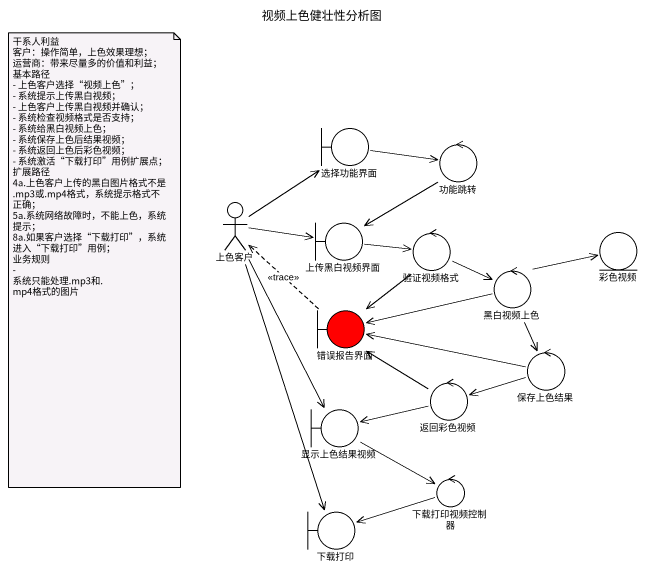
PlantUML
@startuml
title 视频上色健壮性分析图
boundary 选择功能界面
control 功能跳转
actor 上色客户
boundary 上传黑白视频界面
control 验证视频格式
entity 彩色视频
control 黑白视频上色
boundary 错误报告界面 #FF0000
control 返回彩色视频
control 保存上色结果
boundary 显示上色结果视频
control 下载打印视频控制器
boundary 下载打印
选择功能界面 -right-> 功能跳转
功能跳转 --> 上传黑白视频界面
上色客户 -up-> 选择功能界面
上色客户 -right-> 上传黑白视频界面
上色客户 --> 显示上色结果视频
上色客户 --> 下载打印
上传黑白视频界面 -right-> 验证视频格式
验证视频格式 -right-> 黑白视频上色
验证视频格式 --> 错误报告界面
黑白视频上色 -right-> 彩色视频
黑白视频上色 -left-> 错误报告界面
黑白视频上色 --> 保存上色结果
错误报告界面 .up.> 上色客户 : <<trace>>
返回彩色视频 -up-> 错误报告界面
返回彩色视频 -left-> 显示上色结果视频
保存上色结果 -left-> 错误报告界面
保存上色结果 -left-> 返回彩色视频
显示上色结果视频 --> 下载打印视频控制器
下载打印视频控制器 -left-> 下载打印
note as N1
  干系人利益
  客户：操作简单，上色效果理想；
  运营商：带来尽量多的价值和利益；
  基本路径
  - 上色客户选择“视频上色”；
  - 系统提示上传黑白视频；
  - 上色客户上传黑白视频并确认；
  - 系统检查视频格式是否支持；
  - 系统给黑白视频上色；
  - 系统保存上色后结果视频；
  - 系统返回上色后彩色视频；
  - 系统激活“下载打印”用例扩展点；
  扩展路径
  4a.上色客户上传的黑白图片格式不是.mp3或.mp4格式，系统提示格式不正确；
  5a.系统网络故障时，不能上色，系统提示；
  8a.如果客户选择“下载打印”，系统进入“下载打印”用例；
  业务规则
  - 系统只能处理.mp3和.mp4格式的图片
end note
@enduml
